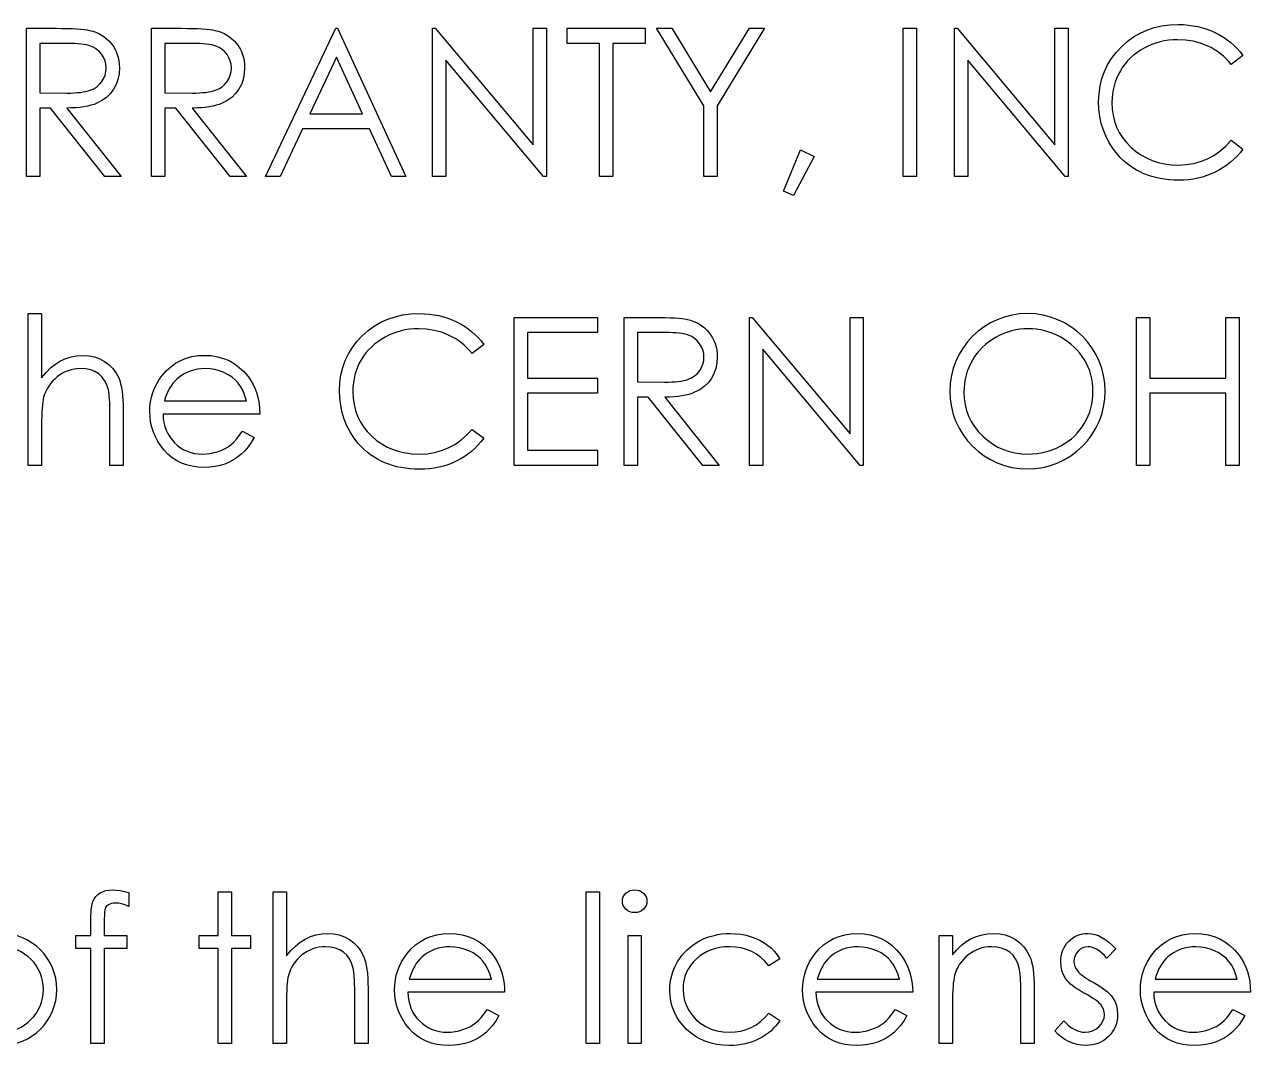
# Model space of a CAD drawing. Header units: millimetres. Extents: x -143 to 157, y 0 to 129.
# Drawn here: x -107.51 to -78.53, y 77.78 to 101.92 of the extents above; entities that cross this region are included whole.
import ezdxf

# ---------------------------------------------------------------- set-up
doc = ezdxf.new("R2010")
doc.units = ezdxf.units.MM

msp = doc.modelspace()

# ---------------------------------------------------------------- linework, layer by layer
at = {"color": 7, "linetype": 'Continuous', "flags": 128}
for points in [[(-107.469, 101.829), (-106.769, 101.829), (-106.769, 101.829), (-106.629, 101.828), (-106.5, 101.826), (-106.383, 101.822), (-106.278, 101.817), (-106.185, 101.81), (-106.103, 101.802), (-106.033, 101.793), (-105.976, 101.781), (-105.976, 101.781), (-105.899, 101.761), (-105.826, 101.735), (-105.757, 101.704), (-105.692, 101.668), (-105.63, 101.627), (-105.572, 101.581), (-105.517, 101.53), (-105.467, 101.473), (-105.421, 101.413), (-105.381, 101.348), (-105.347, 101.281), (-105.32, 101.21), (-105.298, 101.136), (-105.282, 101.059), (-105.273, 100.977), (-105.271, 100.893), (-105.271, 100.893), (-105.279, 100.754), (-105.305, 100.623), (-105.348, 100.501), (-105.409, 100.388), (-105.485, 100.285), (-105.576, 100.196), (-105.683, 100.12), (-105.803, 100.058), (-105.871, 100.032), (-105.944, 100.009), (-106.023, 99.99), (-106.108, 99.974), (-106.2, 99.961), (-106.298, 99.952), (-106.401, 99.947), (-106.511, 99.944), (-106.511, 99.944), (-105.226, 98.329), (-105.226, 98.329), (-105.614, 98.329), (-105.614, 98.329), (-106.9, 99.944), (-106.9, 99.944), (-107.155, 99.944), (-107.155, 99.944), (-107.155, 98.329), (-107.155, 98.329), (-107.469, 98.329), (-107.469, 98.329), (-107.469, 101.829)], [(-104.508, 101.829), (-103.807, 101.829), (-103.807, 101.829), (-103.667, 101.828), (-103.538, 101.826), (-103.422, 101.822), (-103.316, 101.817), (-103.223, 101.81), (-103.142, 101.802), (-103.072, 101.793), (-103.014, 101.781), (-103.014, 101.781), (-102.938, 101.761), (-102.865, 101.735), (-102.796, 101.704), (-102.73, 101.668), (-102.669, 101.627), (-102.61, 101.581), (-102.556, 101.53), (-102.505, 101.473), (-102.459, 101.413), (-102.419, 101.348), (-102.385, 101.281), (-102.358, 101.21), (-102.336, 101.136), (-102.321, 101.059), (-102.312, 100.977), (-102.309, 100.893), (-102.309, 100.893), (-102.317, 100.754), (-102.343, 100.623), (-102.387, 100.501), (-102.447, 100.388), (-102.524, 100.285), (-102.615, 100.196), (-102.721, 100.12), (-102.842, 100.058), (-102.909, 100.032), (-102.982, 100.009), (-103.061, 99.99), (-103.147, 99.974), (-103.239, 99.961), (-103.336, 99.952), (-103.44, 99.947), (-103.55, 99.944), (-103.55, 99.944), (-102.264, 98.329), (-102.264, 98.329), (-102.653, 98.329), (-102.653, 98.329), (-103.938, 99.944), (-103.938, 99.944), (-104.194, 99.944), (-104.194, 99.944), (-104.194, 98.329), (-104.194, 98.329), (-104.508, 98.329), (-104.508, 98.329), (-104.508, 101.829)], [(-100.11, 101.829), (-98.495, 98.329), (-98.495, 98.329), (-98.836, 98.329), (-98.836, 98.329), (-99.354, 99.451), (-99.354, 99.451), (-100.94, 99.451), (-100.94, 99.451), (-101.473, 98.329), (-101.473, 98.329), (-101.815, 98.329), (-101.815, 98.329), (-100.155, 101.829), (-100.155, 101.829), (-100.11, 101.829)], [(-97.867, 98.329), (-97.867, 101.829), (-97.867, 101.829), (-97.801, 101.829), (-97.801, 101.829), (-95.488, 99.074), (-95.488, 99.074), (-95.488, 101.829), (-95.488, 101.829), (-95.174, 101.829), (-95.174, 101.829), (-95.174, 98.329), (-95.174, 98.329), (-95.246, 98.329), (-95.246, 98.329), (-97.553, 101.077), (-97.553, 101.077), (-97.553, 98.329), (-97.553, 98.329), (-97.867, 98.329)], [(-94.681, 101.47), (-94.681, 101.829), (-94.681, 101.829), (-92.841, 101.829), (-92.841, 101.829), (-92.841, 101.47), (-92.841, 101.47), (-93.604, 101.47), (-93.604, 101.47), (-93.604, 98.329), (-93.604, 98.329), (-93.918, 98.329), (-93.918, 98.329), (-93.918, 101.47), (-93.918, 101.47), (-94.681, 101.47)], [(-92.572, 101.829), (-92.212, 101.829), (-92.212, 101.829), (-91.292, 100.325), (-91.292, 100.325), (-90.374, 101.829), (-90.374, 101.829), (-90.014, 101.829), (-90.014, 101.829), (-91.136, 99.993), (-91.136, 99.993), (-91.136, 98.329), (-91.136, 98.329), (-91.45, 98.329), (-91.45, 98.329), (-91.45, 99.993), (-91.45, 99.993), (-92.572, 101.829)], [(-86.738, 101.829), (-86.424, 101.829), (-86.424, 101.829), (-86.424, 98.329), (-86.424, 98.329), (-86.738, 98.329), (-86.738, 98.329), (-86.738, 101.829)], [(-85.527, 98.329), (-85.527, 101.829), (-85.527, 101.829), (-85.461, 101.829), (-85.461, 101.829), (-83.149, 99.074), (-83.149, 99.074), (-83.149, 101.829), (-83.149, 101.829), (-82.835, 101.829), (-82.835, 101.829), (-82.835, 98.329), (-82.835, 98.329), (-82.906, 98.329), (-82.906, 98.329), (-85.213, 101.077), (-85.213, 101.077), (-85.213, 98.329), (-85.213, 98.329), (-85.527, 98.329)], [(-78.706, 101.187), (-78.981, 100.976), (-78.981, 100.976), (-79.041, 101.046), (-79.103, 101.111), (-79.168, 101.172), (-79.236, 101.229), (-79.308, 101.281), (-79.382, 101.328), (-79.459, 101.372), (-79.539, 101.411), (-79.706, 101.476), (-79.88, 101.523), (-80.062, 101.551), (-80.253, 101.56), (-80.253, 101.56), (-80.358, 101.557), (-80.462, 101.547), (-80.564, 101.532), (-80.663, 101.51), (-80.761, 101.482), (-80.856, 101.448), (-80.949, 101.408), (-81.041, 101.361), (-81.129, 101.31), (-81.212, 101.253), (-81.29, 101.193), (-81.363, 101.129), (-81.431, 101.06), (-81.493, 100.987), (-81.551, 100.909), (-81.603, 100.828), (-81.65, 100.743), (-81.69, 100.655), (-81.725, 100.566), (-81.753, 100.472), (-81.775, 100.377), (-81.79, 100.28), (-81.8, 100.179), (-81.803, 100.076), (-81.803, 100.076), (-81.796, 99.921), (-81.775, 99.773), (-81.74, 99.631), (-81.691, 99.496), (-81.629, 99.367), (-81.552, 99.245), (-81.461, 99.13), (-81.357, 99.021), (-81.242, 98.922), (-81.119, 98.836), (-80.989, 98.764), (-80.853, 98.704), (-80.708, 98.658), (-80.557, 98.625), (-80.398, 98.605), (-80.231, 98.598), (-80.231, 98.598), (-80.048, 98.607), (-79.873, 98.635), (-79.706, 98.68), (-79.545, 98.744), (-79.393, 98.826), (-79.248, 98.926), (-79.111, 99.045), (-78.981, 99.182), (-78.981, 99.182), (-78.706, 98.973), (-78.706, 98.973), (-78.774, 98.889), (-78.845, 98.808), (-78.92, 98.733), (-78.999, 98.663), (-79.083, 98.597), (-79.171, 98.537), (-79.262, 98.481), (-79.358, 98.431), (-79.457, 98.386), (-79.558, 98.347), (-79.663, 98.314), (-79.771, 98.287), (-79.881, 98.266), (-79.994, 98.251), (-80.11, 98.242), (-80.229, 98.239), (-80.229, 98.239), (-80.342, 98.241), (-80.452, 98.249), (-80.559, 98.261), (-80.663, 98.278), (-80.763, 98.299), (-80.861, 98.326), (-80.956, 98.356), (-81.047, 98.392), (-81.136, 98.433), (-81.222, 98.478), (-81.305, 98.529), (-81.385, 98.584), (-81.461, 98.643), (-81.535, 98.708), (-81.606, 98.777), (-81.673, 98.851), (-81.673, 98.851), (-81.777, 98.984), (-81.867, 99.123), (-81.943, 99.269), (-82.006, 99.422), (-82.054, 99.581), (-82.089, 99.747), (-82.11, 99.92), (-82.117, 100.099), (-82.117, 100.099), (-82.108, 100.288), (-82.083, 100.469), (-82.041, 100.642), (-81.982, 100.808), (-81.907, 100.965), (-81.814, 101.116), (-81.706, 101.258), (-81.58, 101.394), (-81.441, 101.517), (-81.294, 101.624), (-81.139, 101.713), (-80.975, 101.788), (-80.802, 101.845), (-80.621, 101.886), (-80.431, 101.91), (-80.233, 101.919), (-80.233, 101.919), (-80.113, 101.916), (-79.995, 101.907), (-79.881, 101.891), (-79.769, 101.87), (-79.661, 101.844), (-79.555, 101.81), (-79.452, 101.771), (-79.352, 101.726), (-79.256, 101.676), (-79.164, 101.62), (-79.077, 101.56), (-78.994, 101.495), (-78.915, 101.425), (-78.841, 101.351), (-78.772, 101.271), (-78.706, 101.187)], [(-107.155, 101.47), (-107.155, 100.303), (-107.155, 100.303), (-106.514, 100.298), (-106.514, 100.298), (-106.425, 100.299), (-106.34, 100.303), (-106.263, 100.308), (-106.19, 100.315), (-106.124, 100.324), (-106.065, 100.335), (-106.011, 100.348), (-105.963, 100.364), (-105.879, 100.402), (-105.804, 100.449), (-105.74, 100.506), (-105.685, 100.573), (-105.641, 100.647), (-105.61, 100.725), (-105.591, 100.808), (-105.585, 100.894), (-105.585, 100.894), (-105.591, 100.978), (-105.61, 101.059), (-105.642, 101.135), (-105.686, 101.207), (-105.741, 101.273), (-105.803, 101.328), (-105.873, 101.374), (-105.952, 101.409), (-105.997, 101.423), (-106.048, 101.436), (-106.106, 101.446), (-106.171, 101.455), (-106.243, 101.462), (-106.321, 101.467), (-106.407, 101.469), (-106.499, 101.47), (-106.499, 101.47), (-107.155, 101.47)], [(-104.194, 101.47), (-104.194, 100.303), (-104.194, 100.303), (-103.553, 100.298), (-103.553, 100.298), (-103.463, 100.299), (-103.379, 100.303), (-103.301, 100.308), (-103.229, 100.315), (-103.163, 100.324), (-103.103, 100.335), (-103.049, 100.348), (-103.002, 100.364), (-102.918, 100.402), (-102.843, 100.449), (-102.778, 100.506), (-102.723, 100.573), (-102.679, 100.647), (-102.648, 100.725), (-102.629, 100.808), (-102.623, 100.894), (-102.623, 100.894), (-102.629, 100.978), (-102.648, 101.059), (-102.681, 101.135), (-102.725, 101.207), (-102.779, 101.273), (-102.842, 101.328), (-102.912, 101.374), (-102.99, 101.409), (-103.035, 101.423), (-103.087, 101.436), (-103.145, 101.446), (-103.209, 101.455), (-103.281, 101.462), (-103.36, 101.467), (-103.445, 101.469), (-103.537, 101.47), (-103.537, 101.47), (-104.194, 101.47)], [(-100.136, 101.147), (-100.77, 99.81), (-100.77, 99.81), (-99.519, 99.81), (-99.519, 99.81), (-100.136, 101.147)], [(-89.168, 98.957), (-88.847, 98.802), (-88.847, 98.802), (-89.33, 97.88), (-89.33, 97.88), (-89.565, 97.983), (-89.565, 97.983), (-89.169, 98.957)], [(-107.424, 95.085), (-107.11, 95.085), (-107.11, 95.085), (-107.11, 93.57), (-107.11, 93.57), (-107.006, 93.694), (-106.897, 93.802), (-106.784, 93.893), (-106.664, 93.966), (-106.54, 94.024), (-106.411, 94.065), (-106.277, 94.09), (-106.137, 94.098), (-106.137, 94.098), (-105.995, 94.089), (-105.862, 94.063), (-105.737, 94.017), (-105.621, 93.954), (-105.516, 93.875), (-105.425, 93.785), (-105.349, 93.681), (-105.288, 93.565), (-105.263, 93.5), (-105.241, 93.426), (-105.223, 93.344), (-105.207, 93.253), (-105.196, 93.152), (-105.188, 93.044), (-105.182, 92.927), (-105.181, 92.802), (-105.181, 92.802), (-105.181, 91.496), (-105.181, 91.496), (-105.495, 91.496), (-105.495, 91.496), (-105.495, 92.699), (-105.495, 92.699), (-105.496, 92.803), (-105.497, 92.899), (-105.5, 92.985), (-105.504, 93.063), (-105.509, 93.131), (-105.515, 93.19), (-105.523, 93.24), (-105.531, 93.281), (-105.531, 93.281), (-105.569, 93.399), (-105.62, 93.501), (-105.683, 93.587), (-105.759, 93.658), (-105.848, 93.713), (-105.95, 93.753), (-106.065, 93.776), (-106.192, 93.784), (-106.192, 93.784), (-106.268, 93.781), (-106.342, 93.772), (-106.414, 93.757), (-106.483, 93.736), (-106.551, 93.708), (-106.617, 93.675), (-106.68, 93.635), (-106.742, 93.589), (-106.8, 93.539), (-106.853, 93.486), (-106.901, 93.43), (-106.943, 93.371), (-106.981, 93.31), (-107.013, 93.245), (-107.04, 93.177), (-107.062, 93.107), (-107.062, 93.107), (-107.073, 93.056), (-107.083, 92.995), (-107.091, 92.924), (-107.098, 92.843), (-107.103, 92.752), (-107.107, 92.651), (-107.11, 92.541), (-107.11, 92.42), (-107.11, 92.42), (-107.11, 91.496), (-107.11, 91.496), (-107.424, 91.496), (-107.424, 91.496), (-107.424, 95.085)], [(-96.655, 94.353), (-96.93, 94.143), (-96.93, 94.143), (-96.99, 94.213), (-97.052, 94.278), (-97.117, 94.339), (-97.185, 94.396), (-97.257, 94.447), (-97.33, 94.495), (-97.407, 94.539), (-97.487, 94.578), (-97.654, 94.643), (-97.829, 94.689), (-98.011, 94.717), (-98.202, 94.726), (-98.202, 94.726), (-98.307, 94.724), (-98.411, 94.714), (-98.512, 94.698), (-98.611, 94.677), (-98.709, 94.649), (-98.805, 94.615), (-98.898, 94.574), (-98.99, 94.528), (-99.078, 94.476), (-99.161, 94.42), (-99.239, 94.36), (-99.312, 94.295), (-99.38, 94.227), (-99.442, 94.154), (-99.5, 94.076), (-99.552, 93.995), (-99.599, 93.91), (-99.639, 93.822), (-99.673, 93.732), (-99.701, 93.639), (-99.723, 93.544), (-99.739, 93.446), (-99.748, 93.345), (-99.751, 93.242), (-99.751, 93.242), (-99.744, 93.087), (-99.723, 92.939), (-99.689, 92.798), (-99.64, 92.663), (-99.577, 92.534), (-99.5, 92.412), (-99.41, 92.296), (-99.305, 92.188), (-99.19, 92.089), (-99.068, 92.003), (-98.938, 91.93), (-98.801, 91.871), (-98.657, 91.825), (-98.505, 91.792), (-98.346, 91.771), (-98.18, 91.765), (-98.18, 91.765), (-97.997, 91.774), (-97.822, 91.801), (-97.654, 91.847), (-97.494, 91.911), (-97.342, 91.993), (-97.196, 92.093), (-97.06, 92.212), (-96.93, 92.348), (-96.93, 92.348), (-96.655, 92.14), (-96.655, 92.14), (-96.722, 92.055), (-96.794, 91.975), (-96.869, 91.9), (-96.948, 91.829), (-97.032, 91.764), (-97.119, 91.703), (-97.211, 91.648), (-97.306, 91.597), (-97.405, 91.553), (-97.507, 91.514), (-97.611, 91.481), (-97.719, 91.454), (-97.83, 91.433), (-97.943, 91.418), (-98.059, 91.409), (-98.178, 91.406), (-98.178, 91.406), (-98.291, 91.408), (-98.401, 91.416), (-98.507, 91.428), (-98.611, 91.445), (-98.712, 91.466), (-98.81, 91.492), (-98.904, 91.523), (-98.996, 91.559), (-99.085, 91.599), (-99.171, 91.645), (-99.253, 91.696), (-99.333, 91.75), (-99.41, 91.81), (-99.483, 91.874), (-99.554, 91.944), (-99.622, 92.018), (-99.622, 92.018), (-99.725, 92.151), (-99.816, 92.29), (-99.892, 92.436), (-99.955, 92.589), (-100.003, 92.748), (-100.037, 92.914), (-100.058, 93.087), (-100.065, 93.266), (-100.065, 93.266), (-100.057, 93.455), (-100.032, 93.636), (-99.99, 93.809), (-99.931, 93.974), (-99.856, 94.132), (-99.763, 94.283), (-99.655, 94.425), (-99.528, 94.56), (-99.389, 94.684), (-99.243, 94.79), (-99.087, 94.88), (-98.923, 94.954), (-98.751, 95.012), (-98.57, 95.053), (-98.38, 95.077), (-98.182, 95.085), (-98.182, 95.085), (-98.062, 95.083), (-97.944, 95.074), (-97.83, 95.058), (-97.718, 95.037), (-97.609, 95.01), (-97.503, 94.977), (-97.4, 94.938), (-97.301, 94.893), (-97.205, 94.842), (-97.113, 94.787), (-97.025, 94.726), (-96.943, 94.662), (-96.864, 94.592), (-96.79, 94.518), (-96.72, 94.438), (-96.655, 94.353)], [(-95.937, 94.996), (-93.963, 94.996), (-93.963, 94.996), (-93.963, 94.637), (-93.963, 94.637), (-95.623, 94.637), (-95.623, 94.637), (-95.623, 93.56), (-95.623, 93.56), (-93.963, 93.56), (-93.963, 93.56), (-93.963, 93.201), (-93.963, 93.201), (-95.623, 93.201), (-95.623, 93.201), (-95.623, 91.855), (-95.623, 91.855), (-93.963, 91.855), (-93.963, 91.855), (-93.963, 91.496), (-93.963, 91.496), (-95.937, 91.496), (-95.937, 91.496), (-95.937, 94.996)], [(-93.335, 94.996), (-92.634, 94.996), (-92.634, 94.996), (-92.494, 94.995), (-92.365, 94.993), (-92.249, 94.989), (-92.143, 94.984), (-92.05, 94.977), (-91.969, 94.969), (-91.899, 94.959), (-91.841, 94.948), (-91.841, 94.948), (-91.765, 94.928), (-91.692, 94.902), (-91.622, 94.871), (-91.557, 94.835), (-91.496, 94.794), (-91.437, 94.748), (-91.383, 94.696), (-91.332, 94.64), (-91.286, 94.579), (-91.246, 94.515), (-91.212, 94.447), (-91.185, 94.377), (-91.163, 94.302), (-91.148, 94.225), (-91.139, 94.144), (-91.136, 94.06), (-91.136, 94.06), (-91.144, 93.92), (-91.17, 93.79), (-91.214, 93.668), (-91.274, 93.554), (-91.35, 93.452), (-91.442, 93.363), (-91.548, 93.287), (-91.669, 93.225), (-91.736, 93.199), (-91.809, 93.176), (-91.888, 93.157), (-91.974, 93.141), (-92.066, 93.128), (-92.163, 93.119), (-92.267, 93.113), (-92.377, 93.111), (-92.377, 93.111), (-91.091, 91.496), (-91.091, 91.496), (-91.479, 91.496), (-91.479, 91.496), (-92.765, 93.111), (-92.765, 93.111), (-93.021, 93.111), (-93.021, 93.111), (-93.021, 91.496), (-93.021, 91.496), (-93.335, 91.496), (-93.335, 91.496), (-93.335, 94.996)], [(-90.373, 91.496), (-90.373, 94.996), (-90.373, 94.996), (-90.307, 94.996), (-90.307, 94.996), (-87.995, 92.241), (-87.995, 92.241), (-87.995, 94.996), (-87.995, 94.996), (-87.681, 94.996), (-87.681, 94.996), (-87.681, 91.496), (-87.681, 91.496), (-87.752, 91.496), (-87.752, 91.496), (-90.059, 94.244), (-90.059, 94.244), (-90.059, 91.496), (-90.059, 91.496), (-90.373, 91.496)], [(-81.219, 94.996), (-80.905, 94.996), (-80.905, 94.996), (-80.905, 93.56), (-80.905, 93.56), (-79.11, 93.56), (-79.11, 93.56), (-79.11, 94.996), (-79.11, 94.996), (-78.796, 94.996), (-78.796, 94.996), (-78.796, 91.496), (-78.796, 91.496), (-79.11, 91.496), (-79.11, 91.496), (-79.11, 93.201), (-79.11, 93.201), (-80.905, 93.201), (-80.905, 93.201), (-80.905, 91.496), (-80.905, 91.496), (-81.219, 91.496), (-81.219, 91.496), (-81.219, 94.996)], [(-93.021, 94.637), (-93.021, 93.47), (-93.021, 93.47), (-92.38, 93.465), (-92.38, 93.465), (-92.29, 93.466), (-92.206, 93.469), (-92.128, 93.474), (-92.056, 93.481), (-91.99, 93.49), (-91.93, 93.502), (-91.876, 93.515), (-91.829, 93.53), (-91.744, 93.568), (-91.669, 93.615), (-91.605, 93.673), (-91.55, 93.739), (-91.506, 93.814), (-91.475, 93.891), (-91.456, 93.974), (-91.45, 94.06), (-91.45, 94.06), (-91.456, 94.145), (-91.475, 94.225), (-91.507, 94.302), (-91.552, 94.374), (-91.606, 94.44), (-91.669, 94.495), (-91.739, 94.541), (-91.817, 94.576), (-91.862, 94.59), (-91.913, 94.602), (-91.972, 94.613), (-92.036, 94.621), (-92.108, 94.628), (-92.187, 94.633), (-92.272, 94.636), (-92.364, 94.637), (-92.364, 94.637), (-93.021, 94.637)], [(-83.784, 94.726), (-83.883, 94.724), (-83.982, 94.714), (-84.078, 94.698), (-84.174, 94.677), (-84.268, 94.648), (-84.361, 94.614), (-84.452, 94.573), (-84.543, 94.526), (-84.629, 94.474), (-84.712, 94.417), (-84.789, 94.356), (-84.861, 94.291), (-84.928, 94.222), (-84.991, 94.148), (-85.049, 94.07), (-85.101, 93.987), (-85.148, 93.901), (-85.19, 93.813), (-85.224, 93.722), (-85.252, 93.629), (-85.275, 93.533), (-85.29, 93.435), (-85.3, 93.335), (-85.303, 93.232), (-85.303, 93.232), (-85.296, 93.08), (-85.275, 92.935), (-85.24, 92.796), (-85.191, 92.663), (-85.129, 92.535), (-85.052, 92.414), (-84.962, 92.299), (-84.857, 92.19), (-84.743, 92.09), (-84.623, 92.004), (-84.498, 91.931), (-84.367, 91.872), (-84.229, 91.825), (-84.087, 91.792), (-83.938, 91.771), (-83.784, 91.765), (-83.784, 91.765), (-83.68, 91.768), (-83.578, 91.777), (-83.478, 91.792), (-83.38, 91.814), (-83.284, 91.841), (-83.19, 91.874), (-83.098, 91.914), (-83.008, 91.96), (-82.921, 92.011), (-82.839, 92.066), (-82.762, 92.127), (-82.69, 92.191), (-82.623, 92.26), (-82.56, 92.334), (-82.504, 92.411), (-82.451, 92.494), (-82.404, 92.58), (-82.363, 92.669), (-82.329, 92.759), (-82.301, 92.852), (-82.279, 92.948), (-82.264, 93.045), (-82.254, 93.145), (-82.251, 93.248), (-82.251, 93.248), (-82.254, 93.349), (-82.264, 93.449), (-82.279, 93.546), (-82.301, 93.64), (-82.329, 93.732), (-82.363, 93.821), (-82.404, 93.908), (-82.451, 93.993), (-82.504, 94.074), (-82.561, 94.152), (-82.624, 94.224), (-82.692, 94.293), (-82.764, 94.358), (-82.843, 94.418), (-82.926, 94.474), (-83.014, 94.526), (-83.105, 94.573), (-83.198, 94.614), (-83.292, 94.648), (-83.388, 94.677), (-83.485, 94.698), (-83.583, 94.714), (-83.683, 94.724), (-83.784, 94.726)], [(-102.364, 92.303), (-102.085, 92.157), (-102.085, 92.157), (-102.153, 92.04), (-102.227, 91.935), (-102.305, 91.841), (-102.39, 91.759), (-102.479, 91.689), (-102.573, 91.627), (-102.673, 91.574), (-102.778, 91.529), (-102.889, 91.495), (-103.008, 91.47), (-103.133, 91.456), (-103.266, 91.451), (-103.266, 91.451), (-103.413, 91.457), (-103.552, 91.476), (-103.682, 91.508), (-103.805, 91.552), (-103.919, 91.609), (-104.025, 91.678), (-104.123, 91.76), (-104.212, 91.855), (-104.292, 91.957), (-104.361, 92.063), (-104.419, 92.172), (-104.467, 92.285), (-104.505, 92.401), (-104.532, 92.519), (-104.547, 92.642), (-104.553, 92.768), (-104.553, 92.768), (-104.548, 92.885), (-104.534, 93), (-104.511, 93.112), (-104.479, 93.22), (-104.438, 93.326), (-104.387, 93.427), (-104.327, 93.526), (-104.258, 93.622), (-104.258, 93.622), (-104.161, 93.733), (-104.055, 93.83), (-103.943, 93.912), (-103.821, 93.979), (-103.692, 94.031), (-103.556, 94.069), (-103.411, 94.091), (-103.258, 94.098), (-103.258, 94.098), (-103.101, 94.091), (-102.952, 94.067), (-102.811, 94.027), (-102.678, 93.973), (-102.554, 93.902), (-102.437, 93.815), (-102.329, 93.713), (-102.228, 93.595), (-102.228, 93.595), (-102.164, 93.503), (-102.108, 93.406), (-102.061, 93.303), (-102.022, 93.195), (-101.991, 93.082), (-101.969, 92.962), (-101.956, 92.838), (-101.95, 92.707), (-101.95, 92.707), (-104.238, 92.707), (-104.238, 92.707), (-104.232, 92.606), (-104.218, 92.51), (-104.196, 92.418), (-104.165, 92.331), (-104.127, 92.249), (-104.081, 92.171), (-104.026, 92.098), (-103.964, 92.029), (-103.895, 91.968), (-103.823, 91.914), (-103.746, 91.868), (-103.666, 91.831), (-103.582, 91.802), (-103.493, 91.782), (-103.401, 91.769), (-103.305, 91.765), (-103.305, 91.765), (-103.211, 91.768), (-103.119, 91.78), (-103.028, 91.799), (-102.939, 91.825), (-102.852, 91.857), (-102.773, 91.895), (-102.701, 91.937), (-102.635, 91.984), (-102.571, 92.04), (-102.505, 92.113), (-102.435, 92.2), (-102.364, 92.303)], [(-102.264, 93.021), (-102.301, 93.145), (-102.347, 93.256), (-102.399, 93.354), (-102.46, 93.438), (-102.528, 93.512), (-102.608, 93.579), (-102.698, 93.638), (-102.798, 93.689), (-102.905, 93.731), (-103.015, 93.76), (-103.127, 93.779), (-103.242, 93.784), (-103.242, 93.784), (-103.336, 93.781), (-103.427, 93.769), (-103.515, 93.751), (-103.598, 93.725), (-103.68, 93.69), (-103.757, 93.65), (-103.83, 93.6), (-103.901, 93.544), (-103.901, 93.544), (-103.95, 93.498), (-103.996, 93.446), (-104.039, 93.389), (-104.078, 93.327), (-104.114, 93.258), (-104.148, 93.185), (-104.178, 93.106), (-104.206, 93.021), (-104.206, 93.021), (-102.264, 93.021)], [(-105.046, 81.398), (-105.046, 81.071), (-105.046, 81.071), (-105.136, 81.105), (-105.219, 81.13), (-105.295, 81.145), (-105.364, 81.15), (-105.364, 81.15), (-105.411, 81.147), (-105.455, 81.14), (-105.493, 81.127), (-105.529, 81.11), (-105.558, 81.089), (-105.582, 81.067), (-105.599, 81.043), (-105.611, 81.018), (-105.615, 81.002), (-105.618, 80.981), (-105.621, 80.955), (-105.623, 80.923), (-105.625, 80.885), (-105.626, 80.843), (-105.627, 80.795), (-105.627, 80.742), (-105.627, 80.742), (-105.627, 80.387), (-105.627, 80.387), (-105.091, 80.387), (-105.091, 80.387), (-105.091, 80.073), (-105.091, 80.073), (-105.628, 80.073), (-105.628, 80.073), (-105.629, 77.829), (-105.629, 77.829), (-105.944, 77.829), (-105.944, 77.829), (-105.944, 80.073), (-105.944, 80.073), (-106.303, 80.073), (-106.303, 80.073), (-106.303, 80.387), (-106.303, 80.387), (-105.944, 80.387), (-105.944, 80.387), (-105.944, 80.795), (-105.944, 80.795), (-105.943, 80.864), (-105.94, 80.926), (-105.937, 80.983), (-105.931, 81.037), (-105.924, 81.084), (-105.915, 81.126), (-105.905, 81.164), (-105.893, 81.197), (-105.864, 81.254), (-105.825, 81.305), (-105.778, 81.351), (-105.722, 81.39), (-105.658, 81.422), (-105.588, 81.445), (-105.512, 81.459), (-105.429, 81.464), (-105.429, 81.464), (-105.345, 81.459), (-105.253, 81.448), (-105.153, 81.427), (-105.046, 81.398)], [(-93.089, 81.464), (-93.031, 81.459), (-92.977, 81.444), (-92.927, 81.419), (-92.882, 81.384), (-92.845, 81.343), (-92.818, 81.297), (-92.802, 81.247), (-92.796, 81.193), (-92.796, 81.193), (-92.802, 81.14), (-92.818, 81.091), (-92.845, 81.046), (-92.882, 81.004), (-92.927, 80.97), (-92.977, 80.945), (-93.031, 80.93), (-93.089, 80.925), (-93.089, 80.925), (-93.147, 80.93), (-93.199, 80.945), (-93.249, 80.97), (-93.294, 81.004), (-93.331, 81.046), (-93.358, 81.091), (-93.374, 81.14), (-93.379, 81.193), (-93.379, 81.193), (-93.374, 81.247), (-93.358, 81.297), (-93.331, 81.343), (-93.294, 81.384), (-93.249, 81.419), (-93.199, 81.444), (-93.147, 81.459), (-93.089, 81.464)], [(-102.937, 81.419), (-102.623, 81.419), (-102.623, 81.419), (-102.623, 80.387), (-102.623, 80.387), (-102.174, 80.387), (-102.174, 80.387), (-102.174, 80.073), (-102.174, 80.073), (-102.623, 80.073), (-102.623, 80.073), (-102.623, 77.829), (-102.623, 77.829), (-102.937, 77.829), (-102.937, 77.829), (-102.937, 80.073), (-102.937, 80.073), (-103.386, 80.073), (-103.386, 80.073), (-103.386, 80.387), (-103.386, 80.387), (-102.937, 80.387), (-102.937, 80.387), (-102.937, 81.419)], [(-101.636, 81.419), (-101.322, 81.419), (-101.322, 81.419), (-101.322, 79.904), (-101.322, 79.904), (-101.218, 80.028), (-101.109, 80.135), (-100.995, 80.226), (-100.876, 80.3), (-100.752, 80.357), (-100.622, 80.399), (-100.488, 80.423), (-100.349, 80.432), (-100.349, 80.432), (-100.207, 80.422), (-100.074, 80.396), (-99.949, 80.35), (-99.833, 80.287), (-99.727, 80.209), (-99.636, 80.118), (-99.561, 80.014), (-99.5, 79.899), (-99.474, 79.834), (-99.453, 79.759), (-99.434, 79.677), (-99.419, 79.586), (-99.408, 79.486), (-99.399, 79.378), (-99.394, 79.261), (-99.392, 79.135), (-99.392, 79.135), (-99.392, 77.829), (-99.392, 77.829), (-99.706, 77.829), (-99.706, 77.829), (-99.706, 79.032), (-99.706, 79.032), (-99.707, 79.137), (-99.709, 79.232), (-99.711, 79.318), (-99.716, 79.396), (-99.72, 79.464), (-99.727, 79.523), (-99.734, 79.573), (-99.743, 79.614), (-99.743, 79.614), (-99.781, 79.732), (-99.831, 79.834), (-99.894, 79.92), (-99.971, 79.991), (-100.06, 80.047), (-100.161, 80.086), (-100.276, 80.11), (-100.404, 80.118), (-100.404, 80.118), (-100.48, 80.115), (-100.553, 80.106), (-100.626, 80.09), (-100.695, 80.069), (-100.763, 80.041), (-100.828, 80.008), (-100.892, 79.968), (-100.954, 79.923), (-101.012, 79.872), (-101.064, 79.82), (-101.112, 79.763), (-101.155, 79.705), (-101.192, 79.643), (-101.224, 79.578), (-101.252, 79.51), (-101.273, 79.44), (-101.273, 79.44), (-101.285, 79.389), (-101.294, 79.328), (-101.303, 79.257), (-101.31, 79.176), (-101.315, 79.085), (-101.319, 78.984), (-101.321, 78.874), (-101.322, 78.754), (-101.322, 78.754), (-101.322, 77.829), (-101.322, 77.829), (-101.636, 77.829), (-101.636, 77.829), (-101.636, 81.419)], [(-94.232, 81.419), (-93.918, 81.419), (-93.918, 81.419), (-93.918, 77.829), (-93.918, 77.829), (-94.232, 77.829), (-94.232, 77.829), (-94.232, 81.419)], [(-96.575, 78.637), (-96.296, 78.49), (-96.296, 78.49), (-96.365, 78.373), (-96.438, 78.268), (-96.517, 78.174), (-96.601, 78.093), (-96.69, 78.022), (-96.784, 77.96), (-96.884, 77.907), (-96.99, 77.863), (-97.101, 77.828), (-97.22, 77.804), (-97.345, 77.789), (-97.478, 77.784), (-97.478, 77.784), (-97.625, 77.79), (-97.764, 77.809), (-97.894, 77.841), (-98.017, 77.885), (-98.13, 77.942), (-98.236, 78.011), (-98.334, 78.093), (-98.423, 78.188), (-98.503, 78.29), (-98.573, 78.396), (-98.631, 78.506), (-98.679, 78.619), (-98.716, 78.734), (-98.743, 78.853), (-98.758, 78.975), (-98.764, 79.101), (-98.764, 79.101), (-98.759, 79.219), (-98.746, 79.334), (-98.723, 79.445), (-98.69, 79.554), (-98.649, 79.659), (-98.599, 79.761), (-98.538, 79.859), (-98.47, 79.955), (-98.47, 79.955), (-98.372, 80.066), (-98.267, 80.164), (-98.154, 80.245), (-98.033, 80.312), (-97.904, 80.364), (-97.767, 80.402), (-97.623, 80.424), (-97.47, 80.432), (-97.47, 80.432), (-97.313, 80.424), (-97.163, 80.4), (-97.023, 80.361), (-96.89, 80.306), (-96.765, 80.235), (-96.649, 80.148), (-96.54, 80.046), (-96.44, 79.928), (-96.44, 79.928), (-96.375, 79.836), (-96.32, 79.74), (-96.272, 79.637), (-96.234, 79.529), (-96.203, 79.415), (-96.18, 79.296), (-96.167, 79.171), (-96.162, 79.041), (-96.162, 79.041), (-98.45, 79.041), (-98.45, 79.041), (-98.444, 78.94), (-98.43, 78.843), (-98.407, 78.751), (-98.376, 78.664), (-98.339, 78.582), (-98.292, 78.504), (-98.238, 78.431), (-98.175, 78.363), (-98.106, 78.301), (-98.034, 78.247), (-97.958, 78.201), (-97.877, 78.164), (-97.793, 78.135), (-97.705, 78.115), (-97.613, 78.102), (-97.517, 78.098), (-97.517, 78.098), (-97.423, 78.102), (-97.331, 78.113), (-97.24, 78.132), (-97.15, 78.158), (-97.064, 78.19), (-96.985, 78.228), (-96.912, 78.27), (-96.847, 78.317), (-96.783, 78.374), (-96.716, 78.447), (-96.647, 78.534), (-96.575, 78.637)], [(-93.245, 80.387), (-92.931, 80.387), (-92.931, 80.387), (-92.931, 77.829), (-92.931, 77.829), (-93.245, 77.829), (-93.245, 77.829), (-93.245, 80.387)], [(-89.655, 79.832), (-89.918, 79.669), (-89.918, 79.669), (-90.007, 79.774), (-90.105, 79.865), (-90.209, 79.942), (-90.321, 80.005), (-90.442, 80.054), (-90.57, 80.089), (-90.705, 80.11), (-90.849, 80.118), (-90.849, 80.118), (-90.964, 80.113), (-91.075, 80.099), (-91.18, 80.076), (-91.28, 80.045), (-91.376, 80.003), (-91.466, 79.953), (-91.552, 79.894), (-91.632, 79.825), (-91.705, 79.75), (-91.768, 79.671), (-91.822, 79.588), (-91.866, 79.501), (-91.9, 79.411), (-91.924, 79.316), (-91.939, 79.217), (-91.944, 79.115), (-91.944, 79.115), (-91.934, 78.981), (-91.908, 78.851), (-91.863, 78.725), (-91.801, 78.603), (-91.722, 78.49), (-91.63, 78.39), (-91.526, 78.304), (-91.407, 78.231), (-91.278, 78.173), (-91.142, 78.131), (-90.998, 78.107), (-90.847, 78.098), (-90.847, 78.098), (-90.708, 78.105), (-90.576, 78.126), (-90.45, 78.161), (-90.33, 78.21), (-90.217, 78.274), (-90.112, 78.351), (-90.011, 78.442), (-89.918, 78.547), (-89.918, 78.547), (-89.655, 78.375), (-89.655, 78.375), (-89.703, 78.307), (-89.755, 78.242), (-89.811, 78.182), (-89.87, 78.126), (-89.933, 78.073), (-90.001, 78.025), (-90.073, 77.98), (-90.148, 77.939), (-90.227, 77.903), (-90.308, 77.871), (-90.391, 77.844), (-90.478, 77.823), (-90.567, 77.806), (-90.66, 77.794), (-90.754, 77.786), (-90.852, 77.784), (-90.852, 77.784), (-91.001, 77.79), (-91.142, 77.808), (-91.278, 77.837), (-91.407, 77.879), (-91.529, 77.932), (-91.646, 77.997), (-91.755, 78.074), (-91.858, 78.163), (-91.952, 78.261), (-92.033, 78.364), (-92.101, 78.471), (-92.157, 78.584), (-92.202, 78.703), (-92.232, 78.825), (-92.251, 78.954), (-92.258, 79.087), (-92.258, 79.087), (-92.255, 79.177), (-92.246, 79.266), (-92.232, 79.354), (-92.211, 79.44), (-92.185, 79.524), (-92.153, 79.606), (-92.115, 79.687), (-92.071, 79.766), (-92.022, 79.843), (-91.969, 79.914), (-91.911, 79.982), (-91.849, 80.045), (-91.783, 80.104), (-91.712, 80.159), (-91.636, 80.209), (-91.557, 80.256), (-91.475, 80.297), (-91.389, 80.333), (-91.301, 80.363), (-91.211, 80.387), (-91.118, 80.407), (-91.024, 80.42), (-90.926, 80.429), (-90.826, 80.432), (-90.826, 80.432), (-90.7, 80.427), (-90.576, 80.412), (-90.455, 80.388), (-90.336, 80.354), (-90.222, 80.312), (-90.117, 80.264), (-90.022, 80.21), (-89.935, 80.15), (-89.856, 80.084), (-89.783, 80.009), (-89.715, 79.925), (-89.655, 79.832)], [(-86.928, 78.637), (-86.649, 78.49), (-86.649, 78.49), (-86.717, 78.373), (-86.791, 78.268), (-86.87, 78.174), (-86.954, 78.093), (-87.043, 78.022), (-87.137, 77.96), (-87.237, 77.907), (-87.342, 77.863), (-87.454, 77.828), (-87.572, 77.804), (-87.698, 77.789), (-87.83, 77.784), (-87.83, 77.784), (-87.977, 77.79), (-88.116, 77.809), (-88.247, 77.841), (-88.369, 77.885), (-88.483, 77.942), (-88.589, 78.011), (-88.687, 78.093), (-88.776, 78.188), (-88.856, 78.29), (-88.925, 78.396), (-88.983, 78.506), (-89.031, 78.619), (-89.069, 78.734), (-89.096, 78.853), (-89.111, 78.975), (-89.117, 79.101), (-89.117, 79.101), (-89.112, 79.219), (-89.098, 79.334), (-89.075, 79.445), (-89.043, 79.554), (-89.002, 79.659), (-88.951, 79.761), (-88.891, 79.859), (-88.822, 79.955), (-88.822, 79.955), (-88.725, 80.066), (-88.62, 80.164), (-88.507, 80.245), (-88.385, 80.312), (-88.256, 80.364), (-88.12, 80.402), (-87.975, 80.424), (-87.822, 80.432), (-87.822, 80.432), (-87.665, 80.424), (-87.516, 80.4), (-87.375, 80.361), (-87.243, 80.306), (-87.118, 80.235), (-87.001, 80.148), (-86.893, 80.046), (-86.792, 79.928), (-86.792, 79.928), (-86.728, 79.836), (-86.673, 79.74), (-86.625, 79.637), (-86.586, 79.529), (-86.555, 79.415), (-86.533, 79.296), (-86.52, 79.171), (-86.514, 79.041), (-86.514, 79.041), (-88.803, 79.041), (-88.803, 79.041), (-88.796, 78.94), (-88.782, 78.843), (-88.76, 78.751), (-88.729, 78.664), (-88.691, 78.582), (-88.645, 78.504), (-88.59, 78.431), (-88.528, 78.363), (-88.459, 78.301), (-88.387, 78.247), (-88.31, 78.201), (-88.23, 78.164), (-88.146, 78.135), (-88.057, 78.115), (-87.965, 78.102), (-87.869, 78.098), (-87.869, 78.098), (-87.775, 78.102), (-87.684, 78.113), (-87.592, 78.132), (-87.503, 78.158), (-87.416, 78.19), (-87.337, 78.228), (-87.265, 78.27), (-87.199, 78.317), (-87.135, 78.374), (-87.069, 78.447), (-86.999, 78.534), (-86.928, 78.637)], [(-85.886, 80.387), (-85.572, 80.387), (-85.572, 80.387), (-85.572, 79.925), (-85.572, 79.925), (-85.469, 80.049), (-85.361, 80.155), (-85.247, 80.242), (-85.128, 80.311), (-85.004, 80.364), (-84.874, 80.401), (-84.739, 80.424), (-84.599, 80.432), (-84.599, 80.432), (-84.457, 80.422), (-84.324, 80.396), (-84.199, 80.35), (-84.083, 80.287), (-83.977, 80.209), (-83.886, 80.118), (-83.811, 80.014), (-83.75, 79.897), (-83.724, 79.832), (-83.703, 79.758), (-83.684, 79.676), (-83.669, 79.585), (-83.658, 79.485), (-83.649, 79.377), (-83.644, 79.26), (-83.642, 79.135), (-83.642, 79.135), (-83.642, 77.829), (-83.642, 77.829), (-83.956, 77.829), (-83.956, 77.829), (-83.956, 79.032), (-83.956, 79.032), (-83.957, 79.137), (-83.959, 79.232), (-83.961, 79.318), (-83.966, 79.396), (-83.971, 79.464), (-83.977, 79.523), (-83.985, 79.573), (-83.994, 79.614), (-83.994, 79.614), (-84.029, 79.732), (-84.079, 79.834), (-84.142, 79.92), (-84.219, 79.991), (-84.308, 80.047), (-84.411, 80.086), (-84.526, 80.11), (-84.653, 80.118), (-84.653, 80.118), (-84.729, 80.115), (-84.803, 80.106), (-84.875, 80.09), (-84.944, 80.069), (-85.012, 80.041), (-85.078, 80.008), (-85.142, 79.968), (-85.204, 79.923), (-85.262, 79.872), (-85.314, 79.82), (-85.362, 79.763), (-85.405, 79.705), (-85.442, 79.643), (-85.474, 79.578), (-85.502, 79.51), (-85.523, 79.44), (-85.523, 79.44), (-85.535, 79.388), (-85.544, 79.327), (-85.553, 79.256), (-85.56, 79.175), (-85.565, 79.084), (-85.569, 78.984), (-85.571, 78.874), (-85.572, 78.754), (-85.572, 78.754), (-85.572, 77.829), (-85.572, 77.829), (-85.886, 77.829), (-85.886, 77.829), (-85.886, 80.387)], [(-81.713, 80.068), (-81.926, 79.848), (-81.926, 79.848), (-81.982, 79.911), (-82.038, 79.966), (-82.094, 80.012), (-82.149, 80.05), (-82.204, 80.08), (-82.259, 80.101), (-82.314, 80.113), (-82.368, 80.118), (-82.368, 80.118), (-82.434, 80.111), (-82.495, 80.092), (-82.551, 80.059), (-82.603, 80.014), (-82.645, 79.96), (-82.675, 79.902), (-82.694, 79.84), (-82.7, 79.773), (-82.7, 79.773), (-82.694, 79.713), (-82.678, 79.655), (-82.651, 79.597), (-82.613, 79.541), (-82.613, 79.541), (-82.589, 79.512), (-82.558, 79.483), (-82.521, 79.451), (-82.478, 79.419), (-82.429, 79.386), (-82.375, 79.351), (-82.314, 79.315), (-82.248, 79.278), (-82.248, 79.278), (-82.166, 79.231), (-82.092, 79.186), (-82.024, 79.14), (-81.963, 79.095), (-81.909, 79.05), (-81.861, 79.006), (-81.821, 78.962), (-81.787, 78.919), (-81.787, 78.919), (-81.735, 78.828), (-81.697, 78.732), (-81.676, 78.63), (-81.668, 78.523), (-81.668, 78.523), (-81.671, 78.447), (-81.681, 78.375), (-81.698, 78.304), (-81.721, 78.238), (-81.752, 78.173), (-81.789, 78.112), (-81.832, 78.054), (-81.882, 77.999), (-81.938, 77.948), (-81.996, 77.905), (-82.058, 77.868), (-82.123, 77.838), (-82.192, 77.814), (-82.264, 77.797), (-82.339, 77.788), (-82.417, 77.784), (-82.417, 77.784), (-82.523, 77.79), (-82.626, 77.807), (-82.727, 77.836), (-82.826, 77.876), (-82.919, 77.927), (-83.004, 77.986), (-83.081, 78.054), (-83.149, 78.131), (-83.149, 78.131), (-82.94, 78.368), (-82.94, 78.368), (-82.88, 78.304), (-82.819, 78.25), (-82.757, 78.203), (-82.694, 78.166), (-82.631, 78.136), (-82.565, 78.115), (-82.5, 78.102), (-82.434, 78.098), (-82.434, 78.098), (-82.343, 78.106), (-82.26, 78.129), (-82.183, 78.167), (-82.114, 78.221), (-82.056, 78.285), (-82.015, 78.355), (-81.99, 78.429), (-81.982, 78.51), (-81.982, 78.51), (-81.988, 78.576), (-82.004, 78.64), (-82.03, 78.698), (-82.068, 78.754), (-82.068, 78.754), (-82.093, 78.78), (-82.124, 78.809), (-82.163, 78.84), (-82.208, 78.872), (-82.26, 78.906), (-82.319, 78.941), (-82.384, 78.978), (-82.456, 79.017), (-82.456, 79.017), (-82.534, 79.062), (-82.605, 79.106), (-82.67, 79.15), (-82.729, 79.193), (-82.781, 79.237), (-82.825, 79.28), (-82.865, 79.324), (-82.897, 79.367), (-82.897, 79.367), (-82.948, 79.456), (-82.985, 79.552), (-83.007, 79.653), (-83.014, 79.761), (-83.014, 79.761), (-83.011, 79.831), (-83.003, 79.899), (-82.988, 79.963), (-82.969, 80.025), (-82.943, 80.083), (-82.911, 80.139), (-82.874, 80.191), (-82.831, 80.24), (-82.783, 80.285), (-82.733, 80.324), (-82.68, 80.357), (-82.624, 80.384), (-82.564, 80.405), (-82.502, 80.42), (-82.436, 80.429), (-82.368, 80.432), (-82.368, 80.432), (-82.286, 80.426), (-82.205, 80.409), (-82.123, 80.38), (-82.041, 80.34), (-81.96, 80.289), (-81.878, 80.227), (-81.795, 80.153), (-81.713, 80.068)], [(-78.941, 78.637), (-78.662, 78.49), (-78.662, 78.49), (-78.73, 78.373), (-78.804, 78.268), (-78.882, 78.174), (-78.967, 78.093), (-79.056, 78.022), (-79.15, 77.96), (-79.25, 77.907), (-79.355, 77.863), (-79.466, 77.828), (-79.585, 77.804), (-79.71, 77.789), (-79.843, 77.784), (-79.843, 77.784), (-79.99, 77.79), (-80.129, 77.809), (-80.259, 77.841), (-80.382, 77.885), (-80.496, 77.942), (-80.602, 78.011), (-80.7, 78.093), (-80.789, 78.188), (-80.869, 78.29), (-80.938, 78.396), (-80.996, 78.506), (-81.044, 78.619), (-81.082, 78.734), (-81.108, 78.853), (-81.124, 78.975), (-81.129, 79.101), (-81.129, 79.101), (-81.125, 79.219), (-81.111, 79.334), (-81.088, 79.445), (-81.056, 79.554), (-81.014, 79.659), (-80.964, 79.761), (-80.904, 79.859), (-80.835, 79.955), (-80.835, 79.955), (-80.738, 80.066), (-80.632, 80.164), (-80.52, 80.245), (-80.398, 80.312), (-80.269, 80.364), (-80.132, 80.402), (-79.988, 80.424), (-79.835, 80.432), (-79.835, 80.432), (-79.678, 80.424), (-79.529, 80.4), (-79.388, 80.361), (-79.255, 80.306), (-79.131, 80.235), (-79.014, 80.148), (-78.906, 80.046), (-78.805, 79.928), (-78.805, 79.928), (-78.741, 79.836), (-78.685, 79.74), (-78.638, 79.637), (-78.599, 79.529), (-78.568, 79.415), (-78.546, 79.296), (-78.533, 79.171), (-78.527, 79.041), (-78.527, 79.041), (-80.815, 79.041), (-80.815, 79.041), (-80.809, 78.94), (-80.795, 78.843), (-80.773, 78.751), (-80.742, 78.664), (-80.704, 78.582), (-80.658, 78.504), (-80.603, 78.431), (-80.541, 78.363), (-80.472, 78.301), (-80.4, 78.247), (-80.323, 78.201), (-80.243, 78.164), (-80.158, 78.135), (-80.07, 78.115), (-79.978, 78.102), (-79.882, 78.098), (-79.882, 78.098), (-79.788, 78.102), (-79.696, 78.113), (-79.605, 78.132), (-79.515, 78.158), (-79.429, 78.19), (-79.35, 78.228), (-79.278, 78.27), (-79.212, 78.317), (-79.148, 78.374), (-79.082, 78.447), (-79.012, 78.534), (-78.941, 78.637)], [(-96.476, 79.355), (-96.513, 79.479), (-96.558, 79.59), (-96.611, 79.687), (-96.671, 79.771), (-96.74, 79.845), (-96.82, 79.912), (-96.91, 79.971), (-97.01, 80.022), (-97.116, 80.064), (-97.227, 80.094), (-97.339, 80.112), (-97.454, 80.118), (-97.454, 80.118), (-97.548, 80.114), (-97.639, 80.103), (-97.726, 80.084), (-97.81, 80.058), (-97.891, 80.024), (-97.968, 79.983), (-98.042, 79.934), (-98.113, 79.878), (-98.113, 79.878), (-98.162, 79.831), (-98.207, 79.78), (-98.25, 79.723), (-98.289, 79.66), (-98.326, 79.592), (-98.36, 79.518), (-98.39, 79.44), (-98.417, 79.355), (-98.417, 79.355), (-96.476, 79.355)], [(-86.828, 79.355), (-86.865, 79.479), (-86.911, 79.59), (-86.964, 79.687), (-87.024, 79.771), (-87.093, 79.845), (-87.172, 79.912), (-87.262, 79.971), (-87.362, 80.022), (-87.469, 80.064), (-87.579, 80.094), (-87.691, 80.112), (-87.806, 80.118), (-87.806, 80.118), (-87.9, 80.114), (-87.991, 80.103), (-88.079, 80.084), (-88.162, 80.058), (-88.244, 80.024), (-88.321, 79.983), (-88.395, 79.934), (-88.465, 79.878), (-88.465, 79.878), (-88.514, 79.831), (-88.56, 79.78), (-88.603, 79.723), (-88.642, 79.66), (-88.678, 79.592), (-88.712, 79.518), (-88.742, 79.44), (-88.77, 79.355), (-88.77, 79.355), (-86.828, 79.355)], [(-78.841, 79.355), (-78.878, 79.479), (-78.924, 79.59), (-78.976, 79.687), (-79.037, 79.771), (-79.105, 79.845), (-79.185, 79.912), (-79.275, 79.971), (-79.375, 80.022), (-79.482, 80.064), (-79.592, 80.094), (-79.704, 80.112), (-79.819, 80.118), (-79.819, 80.118), (-79.913, 80.114), (-80.004, 80.103), (-80.092, 80.084), (-80.175, 80.058), (-80.257, 80.024), (-80.334, 79.983), (-80.407, 79.934), (-80.478, 79.878), (-80.478, 79.878), (-80.527, 79.831), (-80.573, 79.78), (-80.616, 79.723), (-80.655, 79.66), (-80.691, 79.592), (-80.725, 79.518), (-80.755, 79.44), (-80.782, 79.355), (-80.782, 79.355), (-78.841, 79.355)]]:
    msp.add_lwpolyline(points, dxfattribs=at)
at = {"color": 7, "linetype": 'Continuous'}
for centre, radius, start, end in [((-83.799, 93.249), 1.837, 90.0008, 89.9992), ((-108.074, 79.108), 1.324, 90.0013, 89.9987), ((-108.075, 79.108), 1.009, 90.0009, 89.9991)]:
    msp.add_arc(centre, radius, start, end, dxfattribs=at)

doc.saveas('drawing.dxf')
